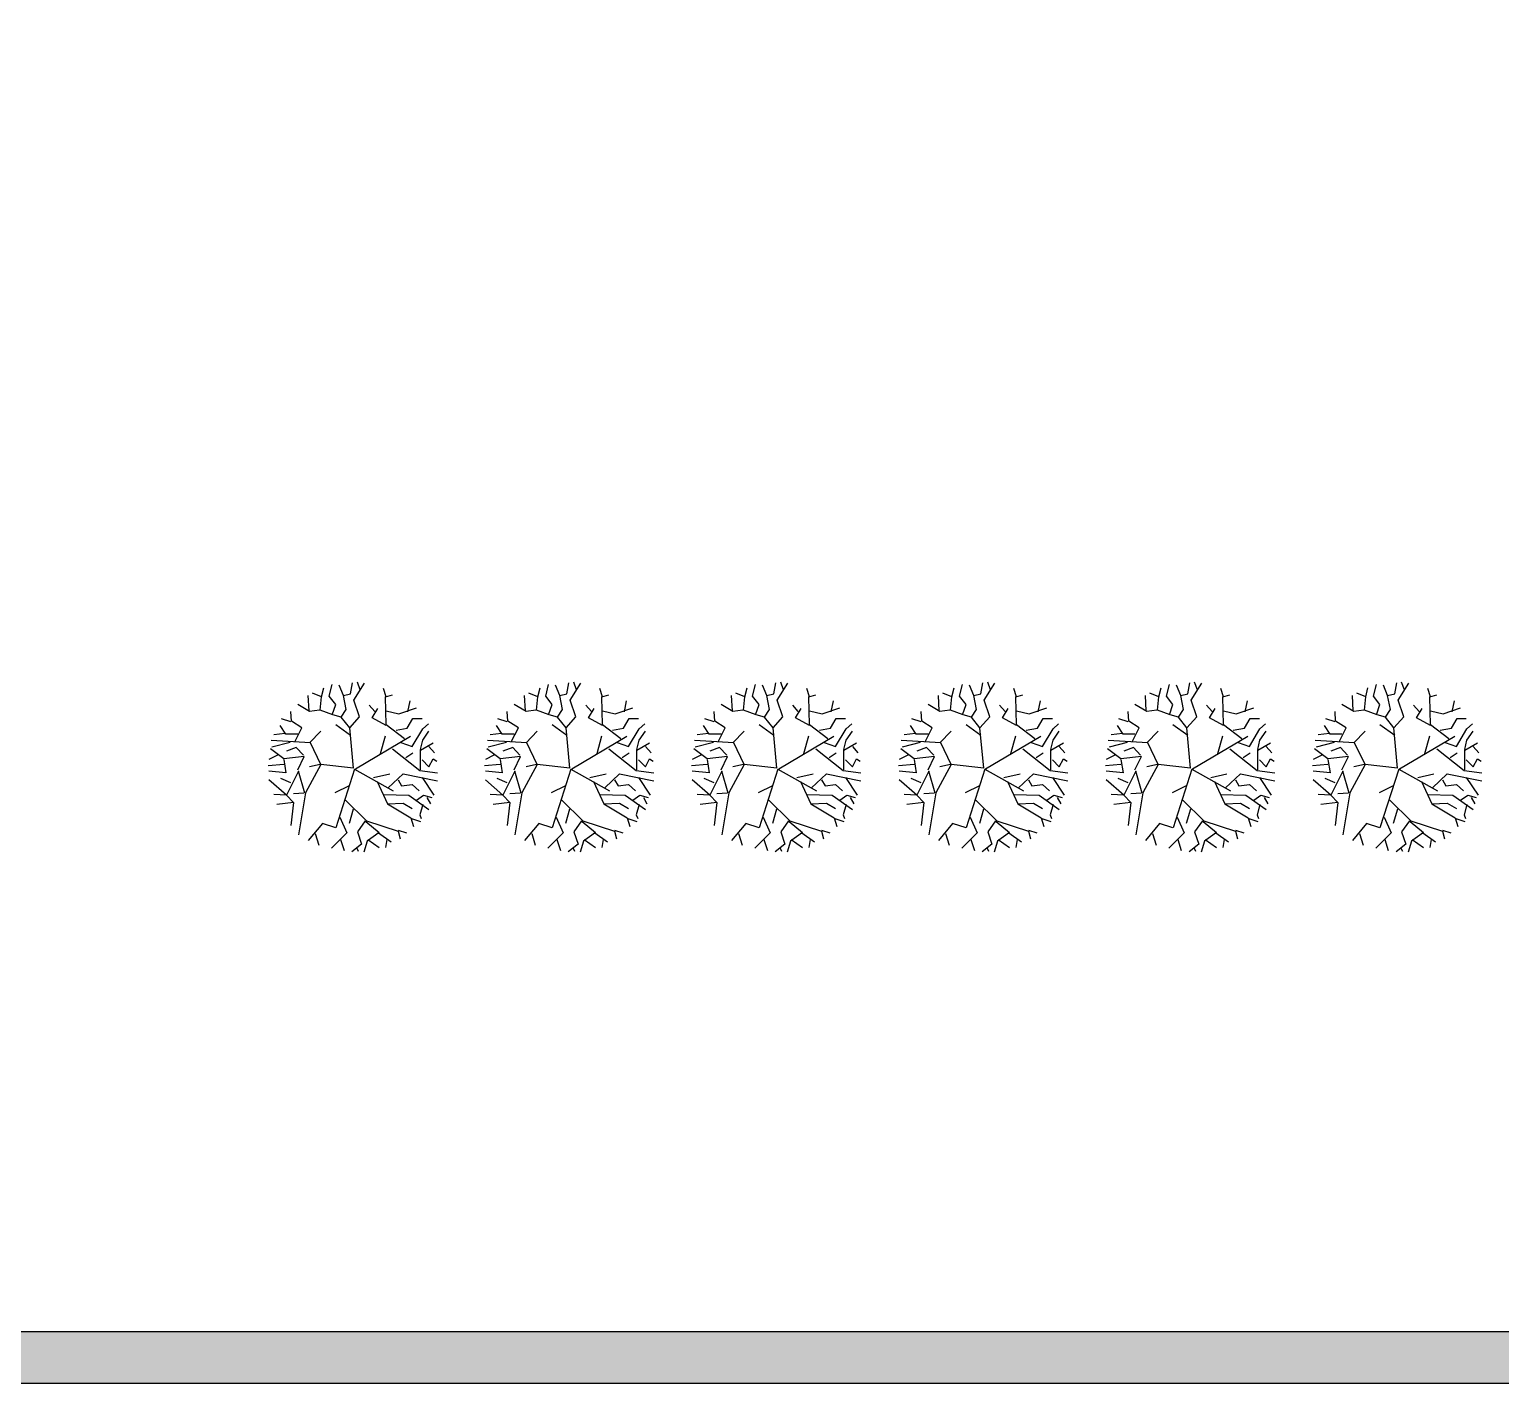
# Model space of a CAD drawing. Header units: inches. Extents: x 78 to 302, y -105 to 74.
# Drawn here: x 135.05 to 163.48, y -84.16 to -57.98 of the extents above; entities that cross this region are included whole.
import ezdxf

# ---------------------------------------------------------------- set-up
doc = ezdxf.new("R2010")
doc.units = ezdxf.units.IN
doc.header["$LTSCALE"] = 0.05
doc.header["$MEASUREMENT"] = 0
doc.layers.get('0').update_dxf_attribs({"color": 62})
doc.layers.add('rayas', color=7, linetype='Continuous')

msp = doc.modelspace()

# ---------------------------------------------------------------- hatches: boundary and pattern name
at = {"layer": 'rayas'}
msp.add_hatch(color=256, dxfattribs=at).paths.add_polyline_path([(188.02561, -83.1619), (96.68833, -83.1619), (96.68833, 55.88831), (299.96289, 55.88831), (299.96289, -83.1619), (208.62561, -83.1619), (208.62561, -84.1619), (300.96289, -84.1619), (300.96289, 56.88831), (95.68833, 56.88831), (95.68833, -84.1619), (188.02561, -84.1619)])

# ---------------------------------------------------------------- linework, layer by layer
for p, q in [((140.69237, -70.88453), (140.73356, -70.71441)), ((140.841, -70.87409), (140.89652, -70.64726)), ((141.1132, -70.86215), (141.03082, -70.6592)), ((141.24929, -70.82783), (141.28869, -70.61294)), ((141.31734, -70.95317), (141.51969, -70.62488)), ((141.43911, -70.74874), (141.3836, -70.6025)), ((141.94052, -70.88453), (141.8868, -70.72635)), ((144.87409, -70.88453), (144.91528, -70.71441)), ((145.02273, -70.87409), (145.07824, -70.64726)), ((145.29492, -70.86215), (145.21254, -70.6592)), ((145.43101, -70.82783), (145.47041, -70.61294)), ((145.49906, -70.95317), (145.70142, -70.62488)), ((145.62083, -70.74874), (145.56532, -70.6025)), ((146.12224, -70.88453), (146.06852, -70.72635)), ((148.87409, -70.88453), (148.91528, -70.71441)), ((149.02273, -70.87409), (149.07824, -70.64726)), ((149.29492, -70.86215), (149.21254, -70.6592)), ((149.43101, -70.82783), (149.47041, -70.61294)), ((149.49906, -70.95317), (149.70142, -70.62488)), ((149.62083, -70.74874), (149.56532, -70.6025)), ((150.12224, -70.88453), (150.06852, -70.72635)), ((152.87409, -70.88453), (152.91528, -70.71441)), ((153.02273, -70.87409), (153.07824, -70.64726)), ((153.29492, -70.86215), (153.21254, -70.6592)), ((153.43101, -70.82783), (153.47041, -70.61294)), ((153.49906, -70.95317), (153.70142, -70.62488)), ((153.62083, -70.74874), (153.56532, -70.6025)), ((154.12224, -70.88453), (154.06852, -70.72635)), ((156.87409, -70.88453), (156.91528, -70.71441)), ((157.02273, -70.87409), (157.07824, -70.64726)), ((157.29492, -70.86215), (157.21254, -70.6592)), ((157.43101, -70.82783), (157.47041, -70.61294)), ((157.49906, -70.95317), (157.70142, -70.62488)), ((157.62083, -70.74874), (157.56532, -70.6025)), ((158.12224, -70.88453), (158.06852, -70.72635)), ((160.87409, -70.88453), (160.91528, -70.71441)), ((161.02273, -70.87409), (161.07824, -70.64726)), ((161.29492, -70.86215), (161.21254, -70.6592)), ((161.43101, -70.82783), (161.47041, -70.61294)), ((161.49906, -70.95317), (161.70142, -70.62488)), ((161.62083, -70.74874), (161.56532, -70.6025)), ((162.12224, -70.88453), (162.06852, -70.72635)), ((140.46137, -71.16806), (140.23036, -71.03226)), ((140.44883, -71.15612), (140.4345, -70.86215)), ((140.69237, -70.88453), (140.51509, -70.81738)), ((140.66551, -71.14418), (140.69237, -70.88453)), ((140.96456, -71.03226), (140.841, -70.87409)), ((140.89652, -71.23521), (140.96456, -71.03226)), ((141.1132, -70.86215), (141.24929, -70.82783)), ((141.16692, -71.13374), (141.1132, -70.86215)), ((141.42479, -71.26953), (141.31734, -70.95317)), ((141.72384, -71.16806), (141.6146, -71.0442)), ((141.92798, -70.88453), (142.06229, -70.85021)), ((141.94052, -71.42771), (141.92798, -70.88453)), ((142.36134, -71.1785), (142.40253, -70.96362)), ((144.64309, -71.16806), (144.41208, -71.03226)), ((144.63055, -71.15612), (144.61623, -70.86215)), ((144.87409, -70.88453), (144.69681, -70.81738)), ((144.84723, -71.14418), (144.87409, -70.88453)), ((145.14629, -71.03226), (145.02273, -70.87409)), ((145.07824, -71.23521), (145.14629, -71.03226)), ((145.29492, -70.86215), (145.43101, -70.82783)), ((145.34864, -71.13374), (145.29492, -70.86215)), ((145.60651, -71.26953), (145.49906, -70.95317)), ((145.90556, -71.16806), (145.79633, -71.0442)), ((146.10971, -70.88453), (146.24401, -70.85021)), ((146.12224, -71.42771), (146.10971, -70.88453)), ((146.54307, -71.1785), (146.58425, -70.96362)), ((148.64309, -71.16806), (148.41208, -71.03226)), ((148.63055, -71.15612), (148.61623, -70.86215)), ((148.87409, -70.88453), (148.69681, -70.81738)), ((148.84723, -71.14418), (148.87409, -70.88453)), ((149.14629, -71.03226), (149.02273, -70.87409)), ((149.07824, -71.23521), (149.14629, -71.03226)), ((149.29492, -70.86215), (149.43101, -70.82783)), ((149.34864, -71.13374), (149.29492, -70.86215)), ((149.60651, -71.26953), (149.49906, -70.95317)), ((149.90556, -71.16806), (149.79633, -71.0442)), ((150.10971, -70.88453), (150.24401, -70.85021)), ((150.12224, -71.42771), (150.10971, -70.88453)), ((150.54307, -71.1785), (150.58425, -70.96362)), ((152.64309, -71.16806), (152.41208, -71.03226)), ((152.63055, -71.15612), (152.61623, -70.86215)), ((152.87409, -70.88453), (152.69681, -70.81738)), ((152.84723, -71.14418), (152.87409, -70.88453)), ((153.14629, -71.03226), (153.02273, -70.87409)), ((153.07824, -71.23521), (153.14629, -71.03226)), ((153.29492, -70.86215), (153.43101, -70.82783)), ((153.34864, -71.13374), (153.29492, -70.86215)), ((153.60651, -71.26953), (153.49906, -70.95317)), ((153.90556, -71.16806), (153.79633, -71.0442)), ((154.10971, -70.88453), (154.24401, -70.85021)), ((154.12224, -71.42771), (154.10971, -70.88453)), ((154.54307, -71.1785), (154.58425, -70.96362)), ((156.64309, -71.16806), (156.41208, -71.03226)), ((156.63055, -71.15612), (156.61623, -70.86215)), ((156.87409, -70.88453), (156.69681, -70.81738)), ((156.84723, -71.14418), (156.87409, -70.88453)), ((157.14629, -71.03226), (157.02273, -70.87409)), ((157.07824, -71.23521), (157.14629, -71.03226)), ((157.29492, -70.86215), (157.43101, -70.82783)), ((157.34864, -71.13374), (157.29492, -70.86215)), ((157.60651, -71.26953), (157.49906, -70.95317)), ((157.90556, -71.16806), (157.79633, -71.0442)), ((158.10971, -70.88453), (158.24401, -70.85021)), ((158.12224, -71.42771), (158.10971, -70.88453)), ((158.54307, -71.1785), (158.58425, -70.96362)), ((160.64309, -71.16806), (160.41208, -71.03226)), ((160.63055, -71.15612), (160.61623, -70.86215)), ((160.87409, -70.88453), (160.69681, -70.81738)), ((160.84723, -71.14418), (160.87409, -70.88453)), ((161.14629, -71.03226), (161.02273, -70.87409)), ((161.07824, -71.23521), (161.14629, -71.03226)), ((161.29492, -70.86215), (161.43101, -70.82783)), ((161.34864, -71.13374), (161.29492, -70.86215)), ((161.60651, -71.26953), (161.49906, -70.95317)), ((161.90556, -71.16806), (161.79633, -71.0442)), ((162.10971, -70.88453), (162.24401, -70.85021)), ((162.12224, -71.42771), (162.10971, -70.88453)), ((162.54307, -71.1785), (162.58425, -70.96362)), ((140.09605, -71.37101), (139.91877, -71.3143)), ((140.10859, -71.35907), (140.09605, -71.16806)), ((140.31273, -71.48442), (140.10859, -71.35907)), ((140.65118, -71.14418), (140.46137, -71.16806)), ((140.90905, -71.23521), (140.66551, -71.14418)), ((141.07201, -71.27998), (140.90905, -71.23521)), ((141.07201, -71.27998), (141.16692, -71.13374)), ((141.23497, -71.48442), (141.07201, -71.27998)), ((141.23497, -71.48442), (141.42479, -71.26953)), ((141.67012, -71.29192), (141.77756, -71.11135)), ((141.94052, -71.43816), (141.67012, -71.29192)), ((141.94052, -71.15612), (142.18585, -71.21283)), ((142.18585, -71.21283), (142.5243, -71.09942)), ((142.34702, -71.49486), (142.45625, -71.30236)), ((142.45625, -71.30236), (142.63354, -71.30236)), ((144.27778, -71.37101), (144.10049, -71.3143)), ((144.29031, -71.35907), (144.27778, -71.16806)), ((144.49446, -71.48442), (144.29031, -71.35907)), ((144.83291, -71.14418), (144.64309, -71.16806)), ((145.09077, -71.23521), (144.84723, -71.14418)), ((145.25373, -71.27998), (145.09077, -71.23521)), ((145.25373, -71.27998), (145.34864, -71.13374)), ((145.41669, -71.48442), (145.25373, -71.27998)), ((145.41669, -71.48442), (145.60651, -71.26953)), ((145.85184, -71.29192), (145.95928, -71.11135)), ((146.12224, -71.43816), (145.85184, -71.29192)), ((146.12224, -71.15612), (146.36757, -71.21283)), ((146.36757, -71.21283), (146.70602, -71.09942)), ((146.52874, -71.49486), (146.63798, -71.30236)), ((146.63798, -71.30236), (146.81526, -71.30236)), ((148.27778, -71.37101), (148.10049, -71.3143)), ((148.29031, -71.35907), (148.27778, -71.16806)), ((148.49446, -71.48442), (148.29031, -71.35907)), ((148.83291, -71.14418), (148.64309, -71.16806)), ((149.09077, -71.23521), (148.84723, -71.14418)), ((149.25373, -71.27998), (149.09077, -71.23521)), ((149.25373, -71.27998), (149.34864, -71.13374)), ((149.41669, -71.48442), (149.25373, -71.27998)), ((149.41669, -71.48442), (149.60651, -71.26953)), ((149.85184, -71.29192), (149.95928, -71.11135)), ((150.12224, -71.43816), (149.85184, -71.29192)), ((150.12224, -71.15612), (150.36757, -71.21283)), ((150.36757, -71.21283), (150.70602, -71.09942)), ((150.52874, -71.49486), (150.63798, -71.30236)), ((150.63798, -71.30236), (150.81526, -71.30236)), ((152.27778, -71.37101), (152.10049, -71.3143)), ((152.29031, -71.35907), (152.27778, -71.16806)), ((152.49446, -71.48442), (152.29031, -71.35907)), ((152.83291, -71.14418), (152.64309, -71.16806)), ((153.09077, -71.23521), (152.84723, -71.14418)), ((153.25373, -71.27998), (153.09077, -71.23521)), ((153.25373, -71.27998), (153.34864, -71.13374)), ((153.41669, -71.48442), (153.25373, -71.27998)), ((153.41669, -71.48442), (153.60651, -71.26953)), ((153.85184, -71.29192), (153.95928, -71.11135)), ((154.12224, -71.43816), (153.85184, -71.29192)), ((154.12224, -71.15612), (154.36757, -71.21283)), ((154.36757, -71.21283), (154.70602, -71.09942)), ((154.52874, -71.49486), (154.63798, -71.30236)), ((154.63798, -71.30236), (154.81526, -71.30236)), ((156.27778, -71.37101), (156.10049, -71.3143)), ((156.29031, -71.35907), (156.27778, -71.16806)), ((156.49446, -71.48442), (156.29031, -71.35907)), ((156.83291, -71.14418), (156.64309, -71.16806)), ((157.09077, -71.23521), (156.84723, -71.14418)), ((157.25373, -71.27998), (157.09077, -71.23521)), ((157.25373, -71.27998), (157.34864, -71.13374)), ((157.41669, -71.48442), (157.25373, -71.27998)), ((157.41669, -71.48442), (157.60651, -71.26953)), ((157.85184, -71.29192), (157.95928, -71.11135)), ((158.12224, -71.43816), (157.85184, -71.29192)), ((158.12224, -71.15612), (158.36757, -71.21283)), ((158.36757, -71.21283), (158.70602, -71.09942)), ((158.52874, -71.49486), (158.63798, -71.30236)), ((158.63798, -71.30236), (158.81526, -71.30236)), ((160.27778, -71.37101), (160.10049, -71.3143)), ((160.29031, -71.35907), (160.27778, -71.16806)), ((160.49446, -71.48442), (160.29031, -71.35907)), ((160.83291, -71.14418), (160.64309, -71.16806)), ((161.09077, -71.23521), (160.84723, -71.14418)), ((161.25373, -71.27998), (161.09077, -71.23521)), ((161.25373, -71.27998), (161.34864, -71.13374)), ((161.41669, -71.48442), (161.25373, -71.27998)), ((161.41669, -71.48442), (161.60651, -71.26953)), ((161.85184, -71.29192), (161.95928, -71.11135)), ((162.12224, -71.43816), (161.85184, -71.29192)), ((162.12224, -71.15612), (162.36757, -71.21283)), ((162.36757, -71.21283), (162.70602, -71.09942)), ((162.52874, -71.49486), (162.63798, -71.30236)), ((162.63798, -71.30236), (162.81526, -71.30236)), ((139.98682, -71.59634), (139.77014, -71.62021)), ((139.99935, -71.60827), (139.89191, -71.43816)), ((140.23036, -71.60827), (139.99935, -71.60827)), ((140.17664, -71.75451), (140.31273, -71.48442)), ((140.46137, -71.77839), (140.67805, -71.55157)), ((141.24929, -71.63066), (140.96456, -71.42771)), ((141.30609, -72.2652), (141.23497, -71.48442)), ((141.3442, -72.27531), (142.4102, -71.64482)), ((141.83307, -71.98134), (141.92798, -71.6426)), ((142.2933, -71.6993), (141.94052, -71.42771)), ((142.13034, -71.52918), (142.34702, -71.49486)), ((142.44372, -71.84554), (142.64607, -71.5068)), ((142.64607, -71.5068), (142.75531, -71.40533)), ((142.64607, -71.72168), (142.76784, -71.55157)), ((144.16854, -71.59634), (143.95186, -71.62021)), ((144.18108, -71.60827), (144.07363, -71.43816)), ((144.41208, -71.60827), (144.18108, -71.60827)), ((144.35836, -71.75451), (144.49446, -71.48442)), ((144.64309, -71.77839), (144.85977, -71.55157)), ((145.43101, -71.63066), (145.14629, -71.42771)), ((145.48781, -72.2652), (145.41669, -71.48442)), ((145.52592, -72.27531), (146.59192, -71.64482)), ((146.0148, -71.98134), (146.10971, -71.6426)), ((146.47502, -71.6993), (146.12224, -71.42771)), ((146.31206, -71.52918), (146.52874, -71.49486)), ((146.62544, -71.84554), (146.82779, -71.5068)), ((146.82779, -71.5068), (146.93703, -71.40533)), ((146.82779, -71.72168), (146.94956, -71.55157)), ((148.16854, -71.59634), (147.95186, -71.62021)), ((148.18108, -71.60827), (148.07363, -71.43816)), ((148.41208, -71.60827), (148.18108, -71.60827)), ((148.35836, -71.75451), (148.49446, -71.48442)), ((148.64309, -71.77839), (148.85977, -71.55157)), ((149.43101, -71.63066), (149.14629, -71.42771)), ((149.48781, -72.2652), (149.41669, -71.48442)), ((149.52592, -72.27531), (150.59192, -71.64482)), ((150.0148, -71.98134), (150.10971, -71.6426)), ((150.47502, -71.6993), (150.12224, -71.42771)), ((150.31206, -71.52918), (150.52874, -71.49486)), ((150.62544, -71.84554), (150.82779, -71.5068)), ((150.82779, -71.5068), (150.93703, -71.40533)), ((150.82779, -71.72168), (150.94956, -71.55157)), ((152.16854, -71.59634), (151.95186, -71.62021)), ((152.18108, -71.60827), (152.07363, -71.43816)), ((152.41208, -71.60827), (152.18108, -71.60827)), ((152.35836, -71.75451), (152.49446, -71.48442)), ((152.64309, -71.77839), (152.85977, -71.55157)), ((153.43101, -71.63066), (153.14629, -71.42771)), ((153.48781, -72.2652), (153.41669, -71.48442)), ((153.52592, -72.27531), (154.59192, -71.64482)), ((154.0148, -71.98134), (154.10971, -71.6426)), ((154.47502, -71.6993), (154.12224, -71.42771)), ((154.31206, -71.52918), (154.52874, -71.49486)), ((154.62544, -71.84554), (154.82779, -71.5068)), ((154.82779, -71.5068), (154.93703, -71.40533)), ((154.82779, -71.72168), (154.94956, -71.55157)), ((156.16854, -71.59634), (155.95186, -71.62021)), ((156.18108, -71.60827), (156.07363, -71.43816)), ((156.41208, -71.60827), (156.18108, -71.60827)), ((156.35836, -71.75451), (156.49446, -71.48442)), ((156.64309, -71.77839), (156.85977, -71.55157)), ((157.43101, -71.63066), (157.14629, -71.42771)), ((157.48781, -72.2652), (157.41669, -71.48442)), ((157.52592, -72.27531), (158.59192, -71.64482)), ((158.0148, -71.98134), (158.10971, -71.6426)), ((158.47502, -71.6993), (158.12224, -71.42771)), ((158.31206, -71.52918), (158.52874, -71.49486)), ((158.62544, -71.84554), (158.82779, -71.5068)), ((158.82779, -71.5068), (158.93703, -71.40533)), ((158.82779, -71.72168), (158.94956, -71.55157)), ((160.16854, -71.59634), (159.95186, -71.62021)), ((160.18108, -71.60827), (160.07363, -71.43816)), ((160.41208, -71.60827), (160.18108, -71.60827)), ((160.35836, -71.75451), (160.49446, -71.48442)), ((160.64309, -71.77839), (160.85977, -71.55157)), ((161.43101, -71.63066), (161.14629, -71.42771)), ((161.48781, -72.2652), (161.41669, -71.48442)), ((161.52592, -72.27531), (162.59192, -71.64482)), ((162.0148, -71.98134), (162.10971, -71.6426)), ((162.47502, -71.6993), (162.12224, -71.42771)), ((162.31206, -71.52918), (162.52874, -71.49486)), ((162.62544, -71.84554), (162.82779, -71.5068)), ((162.82779, -71.5068), (162.93703, -71.40533)), ((162.82779, -71.72168), (162.94956, -71.55157)), ((139.95996, -72.08281), (139.70209, -71.89031)), ((140.47569, -71.77839), (139.71463, -71.73213)), ((140.08173, -71.76645), (139.72895, -71.85748)), ((140.2035, -71.86793), (140.01368, -71.93657)), ((140.3396, -72.01566), (140.2035, -71.86793)), ((140.67805, -72.19622), (140.47569, -71.77839)), ((142.06229, -71.89031), (142.59235, -72.30963)), ((142.22525, -71.76645), (142.44372, -71.84554)), ((142.60488, -71.90225), (142.64607, -71.72168)), ((142.60488, -71.91419), (142.85022, -71.77839)), ((142.60488, -72.29769), (142.60488, -71.91419)), ((142.76784, -71.84554), (142.87708, -71.9694)), ((144.14168, -72.08281), (143.88381, -71.89031)), ((144.65741, -71.77839), (143.89635, -71.73213)), ((144.26345, -71.76645), (143.91067, -71.85748)), ((144.38522, -71.86793), (144.1954, -71.93657)), ((144.52132, -72.01566), (144.38522, -71.86793)), ((144.85977, -72.19622), (144.65741, -71.77839)), ((146.24401, -71.89031), (146.77407, -72.30963)), ((146.40697, -71.76645), (146.62544, -71.84554)), ((146.78661, -71.90225), (146.82779, -71.72168)), ((146.78661, -71.91419), (147.03194, -71.77839)), ((146.78661, -72.29769), (146.78661, -71.91419)), ((146.94956, -71.84554), (147.0588, -71.9694)), ((148.14168, -72.08281), (147.88381, -71.89031)), ((148.65741, -71.77839), (147.89635, -71.73213)), ((148.26345, -71.76645), (147.91067, -71.85748)), ((148.38522, -71.86793), (148.1954, -71.93657)), ((148.52132, -72.01566), (148.38522, -71.86793)), ((148.85977, -72.19622), (148.65741, -71.77839)), ((150.24401, -71.89031), (150.77407, -72.30963)), ((150.40697, -71.76645), (150.62544, -71.84554)), ((150.78661, -71.90225), (150.82779, -71.72168)), ((150.78661, -71.91419), (151.03194, -71.77839)), ((150.78661, -72.29769), (150.78661, -71.91419)), ((150.94956, -71.84554), (151.0588, -71.9694)), ((152.14168, -72.08281), (151.88381, -71.89031)), ((152.65741, -71.77839), (151.89635, -71.73213)), ((152.26345, -71.76645), (151.91067, -71.85748)), ((152.38522, -71.86793), (152.1954, -71.93657)), ((152.52132, -72.01566), (152.38522, -71.86793)), ((152.85977, -72.19622), (152.65741, -71.77839)), ((154.24401, -71.89031), (154.77407, -72.30963)), ((154.40697, -71.76645), (154.62544, -71.84554)), ((154.78661, -71.90225), (154.82779, -71.72168)), ((154.78661, -71.91419), (155.03194, -71.77839)), ((154.78661, -72.29769), (154.78661, -71.91419)), ((154.94956, -71.84554), (155.0588, -71.9694)), ((156.14168, -72.08281), (155.88381, -71.89031)), ((156.65741, -71.77839), (155.89635, -71.73213)), ((156.26345, -71.76645), (155.91067, -71.85748)), ((156.38522, -71.86793), (156.1954, -71.93657)), ((156.52132, -72.01566), (156.38522, -71.86793)), ((156.85977, -72.19622), (156.65741, -71.77839)), ((158.24401, -71.89031), (158.77407, -72.30963)), ((158.40697, -71.76645), (158.62544, -71.84554)), ((158.78661, -71.90225), (158.82779, -71.72168)), ((158.78661, -71.91419), (159.03194, -71.77839)), ((158.78661, -72.29769), (158.78661, -71.91419)), ((158.94956, -71.84554), (159.0588, -71.9694)), ((160.14168, -72.08281), (159.88381, -71.89031)), ((160.65741, -71.77839), (159.89635, -71.73213)), ((160.26345, -71.76645), (159.91067, -71.85748)), ((160.38522, -71.86793), (160.1954, -71.93657)), ((160.52132, -72.01566), (160.38522, -71.86793)), ((160.85977, -72.19622), (160.65741, -71.77839)), ((162.24401, -71.89031), (162.77407, -72.30963)), ((162.40697, -71.76645), (162.62544, -71.84554)), ((162.78661, -71.90225), (162.82779, -71.72168)), ((162.78661, -71.91419), (163.03194, -71.77839)), ((162.78661, -72.29769), (162.78661, -71.91419)), ((162.94956, -71.84554), (163.0588, -71.9694)), ((139.95996, -72.19622), (139.6609, -72.2186)), ((139.83819, -72.01566), (139.67523, -72.09475)), ((140.35392, -72.03804), (139.95996, -72.08281)), ((139.95996, -72.09475), (139.99935, -72.3544)), ((140.23036, -72.29769), (140.35392, -72.03804)), ((140.67805, -72.19622), (140.38078, -72.7394)), ((140.66551, -72.19622), (140.46137, -72.24099)), ((141.30609, -72.2652), (140.67805, -72.19622)), ((142.32016, -72.06043), (142.45625, -71.9694)), ((142.63354, -72.10519), (142.76784, -72.24099)), ((142.76784, -72.24099), (142.85022, -72.08281)), ((142.85022, -72.08281), (142.91826, -72.12758)), ((144.14168, -72.19622), (143.84263, -72.2186)), ((144.01991, -72.01566), (143.85695, -72.09475)), ((144.53564, -72.03804), (144.14168, -72.08281)), ((144.14168, -72.09475), (144.18108, -72.3544)), ((144.41208, -72.29769), (144.53564, -72.03804)), ((144.85977, -72.19622), (144.5625, -72.7394)), ((144.84723, -72.19622), (144.64309, -72.24099)), ((145.48781, -72.2652), (144.85977, -72.19622)), ((146.50188, -72.06043), (146.63798, -71.9694)), ((146.81526, -72.10519), (146.94956, -72.24099)), ((146.94956, -72.24099), (147.03194, -72.08281)), ((147.03194, -72.08281), (147.09999, -72.12758)), ((148.14168, -72.19622), (147.84263, -72.2186)), ((148.01991, -72.01566), (147.85695, -72.09475)), ((148.53564, -72.03804), (148.14168, -72.08281)), ((148.14168, -72.09475), (148.18108, -72.3544)), ((148.41208, -72.29769), (148.53564, -72.03804)), ((148.85977, -72.19622), (148.5625, -72.7394)), ((148.84723, -72.19622), (148.64309, -72.24099)), ((149.48781, -72.2652), (148.85977, -72.19622)), ((150.50188, -72.06043), (150.63798, -71.9694)), ((150.81526, -72.10519), (150.94956, -72.24099)), ((150.94956, -72.24099), (151.03194, -72.08281)), ((151.03194, -72.08281), (151.09999, -72.12758)), ((152.14168, -72.19622), (151.84263, -72.2186)), ((152.01991, -72.01566), (151.85695, -72.09475)), ((152.53564, -72.03804), (152.14168, -72.08281)), ((152.14168, -72.09475), (152.18108, -72.3544)), ((152.41208, -72.29769), (152.53564, -72.03804)), ((152.85977, -72.19622), (152.5625, -72.7394)), ((152.84723, -72.19622), (152.64309, -72.24099)), ((153.48781, -72.2652), (152.85977, -72.19622)), ((154.50188, -72.06043), (154.63798, -71.9694)), ((154.81526, -72.10519), (154.94956, -72.24099)), ((154.94956, -72.24099), (155.03194, -72.08281)), ((155.03194, -72.08281), (155.09999, -72.12758)), ((156.14168, -72.19622), (155.84263, -72.2186)), ((156.01991, -72.01566), (155.85695, -72.09475)), ((156.53564, -72.03804), (156.14168, -72.08281)), ((156.14168, -72.09475), (156.18108, -72.3544)), ((156.41208, -72.29769), (156.53564, -72.03804)), ((156.85977, -72.19622), (156.5625, -72.7394)), ((156.84723, -72.19622), (156.64309, -72.24099)), ((157.48781, -72.2652), (156.85977, -72.19622)), ((158.50188, -72.06043), (158.63798, -71.9694)), ((158.81526, -72.10519), (158.94956, -72.24099)), ((158.94956, -72.24099), (159.03194, -72.08281)), ((159.03194, -72.08281), (159.09999, -72.12758)), ((160.14168, -72.19622), (159.84263, -72.2186)), ((160.01991, -72.01566), (159.85695, -72.09475)), ((160.53564, -72.03804), (160.14168, -72.08281)), ((160.14168, -72.09475), (160.18108, -72.3544)), ((160.41208, -72.29769), (160.53564, -72.03804)), ((160.85977, -72.19622), (160.5625, -72.7394)), ((160.84723, -72.19622), (160.64309, -72.24099)), ((161.48781, -72.2652), (160.85977, -72.19622)), ((162.50188, -72.06043), (162.63798, -71.9694)), ((162.81526, -72.10519), (162.94956, -72.24099)), ((162.94956, -72.24099), (163.03194, -72.08281)), ((163.03194, -72.08281), (163.09999, -72.12758)), ((139.99935, -72.3544), (139.67523, -72.32008)), ((140.01368, -72.78417), (139.67523, -72.49019)), ((140.09605, -72.5469), (139.90444, -72.46781)), ((140.24469, -72.32008), (140.01368, -72.78417)), ((140.36646, -72.74985), (140.24469, -72.32008)), ((141.32988, -72.28725), (140.9652, -73.41709)), ((141.32988, -72.28725), (142.07632, -72.70561)), ((141.69698, -72.44543), (142.00857, -72.37678)), ((141.98171, -72.64837), (142.26643, -72.37678)), ((142.17152, -72.49019), (142.23957, -72.60361)), ((142.26643, -72.37678), (142.9308, -72.51258)), ((142.59235, -72.30963), (142.9308, -72.3544)), ((142.63354, -72.44543), (142.86275, -72.78417)), ((144.18108, -72.3544), (143.85695, -72.32008)), ((144.1954, -72.78417), (143.85695, -72.49019)), ((144.27778, -72.5469), (144.08617, -72.46781)), ((144.42641, -72.32008), (144.1954, -72.78417)), ((144.54818, -72.74985), (144.42641, -72.32008)), ((145.5116, -72.28725), (145.14692, -73.41709)), ((145.5116, -72.28725), (146.25804, -72.70561)), ((145.8787, -72.44543), (146.19029, -72.37678)), ((146.16343, -72.64837), (146.44816, -72.37678)), ((146.35325, -72.49019), (146.4213, -72.60361)), ((146.44816, -72.37678), (147.11252, -72.51258)), ((146.77407, -72.30963), (147.11252, -72.3544)), ((146.81526, -72.44543), (147.04447, -72.78417)), ((148.18108, -72.3544), (147.85695, -72.32008)), ((148.1954, -72.78417), (147.85695, -72.49019)), ((148.27778, -72.5469), (148.08617, -72.46781)), ((148.42641, -72.32008), (148.1954, -72.78417)), ((148.54818, -72.74985), (148.42641, -72.32008)), ((149.5116, -72.28725), (149.14692, -73.41709)), ((149.5116, -72.28725), (150.25804, -72.70561)), ((149.8787, -72.44543), (150.19029, -72.37678)), ((150.16343, -72.64837), (150.44816, -72.37678)), ((150.35325, -72.49019), (150.4213, -72.60361)), ((150.44816, -72.37678), (151.11252, -72.51258)), ((150.77407, -72.30963), (151.11252, -72.3544)), ((150.81526, -72.44543), (151.04447, -72.78417)), ((152.18108, -72.3544), (151.85695, -72.32008)), ((152.1954, -72.78417), (151.85695, -72.49019)), ((152.27778, -72.5469), (152.08617, -72.46781)), ((152.42641, -72.32008), (152.1954, -72.78417)), ((152.54818, -72.74985), (152.42641, -72.32008)), ((153.5116, -72.28725), (153.14692, -73.41709)), ((153.5116, -72.28725), (154.25804, -72.70561)), ((153.8787, -72.44543), (154.19029, -72.37678)), ((154.16343, -72.64837), (154.44816, -72.37678)), ((154.35325, -72.49019), (154.4213, -72.60361)), ((154.44816, -72.37678), (155.11252, -72.51258)), ((154.77407, -72.30963), (155.11252, -72.3544)), ((154.81526, -72.44543), (155.04447, -72.78417)), ((156.18108, -72.3544), (155.85695, -72.32008)), ((156.1954, -72.78417), (155.85695, -72.49019)), ((156.27778, -72.5469), (156.08617, -72.46781)), ((156.42641, -72.32008), (156.1954, -72.78417)), ((156.54818, -72.74985), (156.42641, -72.32008)), ((157.5116, -72.28725), (157.14692, -73.41709)), ((157.5116, -72.28725), (158.25804, -72.70561)), ((157.8787, -72.44543), (158.19029, -72.37678)), ((158.16343, -72.64837), (158.44816, -72.37678)), ((158.35325, -72.49019), (158.4213, -72.60361)), ((158.44816, -72.37678), (159.11252, -72.51258)), ((158.77407, -72.30963), (159.11252, -72.3544)), ((158.81526, -72.44543), (159.04447, -72.78417)), ((160.18108, -72.3544), (159.85695, -72.32008)), ((160.1954, -72.78417), (159.85695, -72.49019)), ((160.27778, -72.5469), (160.08617, -72.46781)), ((160.42641, -72.32008), (160.1954, -72.78417)), ((160.54818, -72.74985), (160.42641, -72.32008)), ((161.5116, -72.28725), (161.14692, -73.41709)), ((161.5116, -72.28725), (162.25804, -72.70561)), ((161.8787, -72.44543), (162.19029, -72.37678)), ((162.16343, -72.64837), (162.44816, -72.37678)), ((162.35325, -72.49019), (162.4213, -72.60361)), ((162.44816, -72.37678), (163.11252, -72.51258)), ((162.77407, -72.30963), (163.11252, -72.3544)), ((162.81526, -72.44543), (163.04447, -72.78417)), ((140.01368, -72.78417), (139.77014, -72.77223)), ((140.01368, -72.78417), (140.14978, -72.93041)), ((140.35392, -72.74985), (140.14978, -72.76178)), ((140.38078, -72.7394), (140.24469, -73.55268)), ((141.22243, -72.60361), (140.95024, -72.7394)), ((141.76503, -72.52452), (141.96738, -72.95429)), ((141.8868, -72.77223), (142.37567, -72.78417)), ((142.23957, -72.60361), (142.44372, -72.58122)), ((142.37567, -72.78417), (142.76784, -73.0662)), ((142.44372, -72.58122), (142.57802, -72.70508)), ((142.5243, -72.88564), (142.6604, -72.78417)), ((142.6604, -72.78417), (142.82335, -72.82894)), ((144.1954, -72.78417), (143.95186, -72.77223)), ((144.1954, -72.78417), (144.3315, -72.93041)), ((144.53564, -72.74985), (144.3315, -72.76178)), ((144.5625, -72.7394), (144.42641, -73.55268)), ((145.40415, -72.60361), (145.13196, -72.7394)), ((145.94675, -72.52452), (146.1491, -72.95429)), ((146.06852, -72.77223), (146.55739, -72.78417)), ((146.4213, -72.60361), (146.62544, -72.58122)), ((146.55739, -72.78417), (146.94956, -73.0662)), ((146.62544, -72.58122), (146.75975, -72.70508)), ((146.70602, -72.88564), (146.84212, -72.78417)), ((146.84212, -72.78417), (147.00508, -72.82894)), ((148.1954, -72.78417), (147.95186, -72.77223)), ((148.1954, -72.78417), (148.3315, -72.93041)), ((148.53564, -72.74985), (148.3315, -72.76178)), ((148.5625, -72.7394), (148.42641, -73.55268)), ((149.40415, -72.60361), (149.13196, -72.7394)), ((149.94675, -72.52452), (150.1491, -72.95429)), ((150.06852, -72.77223), (150.55739, -72.78417)), ((150.4213, -72.60361), (150.62544, -72.58122)), ((150.55739, -72.78417), (150.94956, -73.0662)), ((150.62544, -72.58122), (150.75975, -72.70508)), ((150.70602, -72.88564), (150.84212, -72.78417)), ((150.84212, -72.78417), (151.00508, -72.82894)), ((152.1954, -72.78417), (151.95186, -72.77223)), ((152.1954, -72.78417), (152.3315, -72.93041)), ((152.53564, -72.74985), (152.3315, -72.76178)), ((152.5625, -72.7394), (152.42641, -73.55268)), ((153.40415, -72.60361), (153.13196, -72.7394)), ((153.94675, -72.52452), (154.1491, -72.95429)), ((154.06852, -72.77223), (154.55739, -72.78417)), ((154.4213, -72.60361), (154.62544, -72.58122)), ((154.55739, -72.78417), (154.94956, -73.0662)), ((154.62544, -72.58122), (154.75975, -72.70508)), ((154.70602, -72.88564), (154.84212, -72.78417)), ((154.84212, -72.78417), (155.00508, -72.82894)), ((156.1954, -72.78417), (155.95186, -72.77223)), ((156.1954, -72.78417), (156.3315, -72.93041)), ((156.53564, -72.74985), (156.3315, -72.76178)), ((156.5625, -72.7394), (156.42641, -73.55268)), ((157.40415, -72.60361), (157.13196, -72.7394)), ((157.94675, -72.52452), (158.1491, -72.95429)), ((158.06852, -72.77223), (158.55739, -72.78417)), ((158.4213, -72.60361), (158.62544, -72.58122)), ((158.55739, -72.78417), (158.94956, -73.0662)), ((158.62544, -72.58122), (158.75975, -72.70508)), ((158.70602, -72.88564), (158.84212, -72.78417)), ((158.84212, -72.78417), (159.00508, -72.82894)), ((160.1954, -72.78417), (159.95186, -72.77223)), ((160.1954, -72.78417), (160.3315, -72.93041)), ((160.53564, -72.74985), (160.3315, -72.76178)), ((160.5625, -72.7394), (160.42641, -73.55268)), ((161.40415, -72.60361), (161.13196, -72.7394)), ((161.94675, -72.52452), (162.1491, -72.95429)), ((162.06852, -72.77223), (162.55739, -72.78417)), ((162.4213, -72.60361), (162.62544, -72.58122)), ((162.55739, -72.78417), (162.94956, -73.0662)), ((162.62544, -72.58122), (162.75975, -72.70508)), ((162.70602, -72.88564), (162.84212, -72.78417)), ((162.84212, -72.78417), (163.00508, -72.82894)), ((140.14978, -72.93041), (139.82386, -72.96473)), ((140.14978, -72.93041), (140.09605, -73.37212)), ((141.15438, -72.88564), (141.56088, -73.28109)), ((141.30301, -73.05576), (141.22243, -73.33779)), ((141.96738, -72.95429), (142.26643, -72.94235)), ((141.96738, -72.95429), (142.41507, -73.22438)), ((142.26643, -72.94235), (142.44372, -73.04382)), ((142.64607, -72.96473), (142.59235, -73.16768)), ((142.72845, -72.82894), (142.79649, -72.95429)), ((144.3315, -72.93041), (144.00558, -72.96473)), ((144.3315, -72.93041), (144.27778, -73.37212)), ((145.33611, -72.88564), (145.7426, -73.28109)), ((145.48474, -73.05576), (145.40415, -73.33779)), ((146.1491, -72.95429), (146.44816, -72.94235)), ((146.1491, -72.95429), (146.59679, -73.22438)), ((146.44816, -72.94235), (146.62544, -73.04382)), ((146.82779, -72.96473), (146.77407, -73.16768)), ((146.91017, -72.82894), (146.97822, -72.95429)), ((148.3315, -72.93041), (148.00558, -72.96473)), ((148.3315, -72.93041), (148.27778, -73.37212)), ((149.33611, -72.88564), (149.7426, -73.28109)), ((149.48474, -73.05576), (149.40415, -73.33779)), ((150.1491, -72.95429), (150.44816, -72.94235)), ((150.1491, -72.95429), (150.59679, -73.22438)), ((150.44816, -72.94235), (150.62544, -73.04382)), ((150.82779, -72.96473), (150.77407, -73.16768)), ((150.91017, -72.82894), (150.97822, -72.95429)), ((152.3315, -72.93041), (152.00558, -72.96473)), ((152.3315, -72.93041), (152.27778, -73.37212)), ((153.33611, -72.88564), (153.7426, -73.28109)), ((153.48474, -73.05576), (153.40415, -73.33779)), ((154.1491, -72.95429), (154.44816, -72.94235)), ((154.1491, -72.95429), (154.59679, -73.22438)), ((154.44816, -72.94235), (154.62544, -73.04382)), ((154.82779, -72.96473), (154.77407, -73.16768)), ((154.91017, -72.82894), (154.97822, -72.95429)), ((156.3315, -72.93041), (156.00558, -72.96473)), ((156.3315, -72.93041), (156.27778, -73.37212)), ((157.33611, -72.88564), (157.7426, -73.28109)), ((157.48474, -73.05576), (157.40415, -73.33779)), ((158.1491, -72.95429), (158.44816, -72.94235)), ((158.1491, -72.95429), (158.59679, -73.22438)), ((158.44816, -72.94235), (158.62544, -73.04382)), ((158.82779, -72.96473), (158.77407, -73.16768)), ((158.91017, -72.82894), (158.97822, -72.95429)), ((160.3315, -72.93041), (160.00558, -72.96473)), ((160.3315, -72.93041), (160.27778, -73.37212)), ((161.33611, -72.88564), (161.7426, -73.28109)), ((161.48474, -73.05576), (161.40415, -73.33779)), ((162.1491, -72.95429), (162.44816, -72.94235)), ((162.1491, -72.95429), (162.59679, -73.22438)), ((162.44816, -72.94235), (162.62544, -73.04382)), ((162.82779, -72.96473), (162.77407, -73.16768)), ((162.91017, -72.82894), (162.97822, -72.95429)), ((140.7067, -73.33779), (140.4345, -73.66609)), ((140.96456, -73.41688), (140.7067, -73.33779)), ((141.04515, -73.21394), (141.18124, -73.51836)), ((141.53402, -73.28109), (141.3836, -73.49597)), ((141.54656, -73.29303), (141.80442, -73.50791)), ((141.56088, -73.28109), (142.17152, -73.48553)), ((142.41507, -73.22438), (142.47058, -73.3945)), ((142.42939, -73.23632), (142.60488, -73.29303)), ((142.59235, -73.16768), (142.61921, -73.23632)), ((144.88842, -73.33779), (144.61623, -73.66609)), ((145.14629, -73.41688), (144.88842, -73.33779)), ((145.22687, -73.21394), (145.36297, -73.51836)), ((145.71574, -73.28109), (145.56532, -73.49597)), ((145.72828, -73.29303), (145.98614, -73.50791)), ((145.7426, -73.28109), (146.35325, -73.48553)), ((146.59679, -73.22438), (146.6523, -73.3945)), ((146.61111, -73.23632), (146.78661, -73.29303)), ((146.77407, -73.16768), (146.80093, -73.23632)), ((148.88842, -73.33779), (148.61623, -73.66609)), ((149.14629, -73.41688), (148.88842, -73.33779)), ((149.22687, -73.21394), (149.36297, -73.51836)), ((149.71574, -73.28109), (149.56532, -73.49597)), ((149.72828, -73.29303), (149.98614, -73.50791)), ((149.7426, -73.28109), (150.35325, -73.48553)), ((150.59679, -73.22438), (150.6523, -73.3945)), ((150.61111, -73.23632), (150.78661, -73.29303)), ((150.77407, -73.16768), (150.80093, -73.23632)), ((152.88842, -73.33779), (152.61623, -73.66609)), ((153.14629, -73.41688), (152.88842, -73.33779)), ((153.22687, -73.21394), (153.36297, -73.51836)), ((153.71574, -73.28109), (153.56532, -73.49597)), ((153.72828, -73.29303), (153.98614, -73.50791)), ((153.7426, -73.28109), (154.35325, -73.48553)), ((154.59679, -73.22438), (154.6523, -73.3945)), ((154.61111, -73.23632), (154.78661, -73.29303)), ((154.77407, -73.16768), (154.80093, -73.23632)), ((156.88842, -73.33779), (156.61623, -73.66609)), ((157.14629, -73.41688), (156.88842, -73.33779)), ((157.22687, -73.21394), (157.36297, -73.51836)), ((157.71574, -73.28109), (157.56532, -73.49597)), ((157.72828, -73.29303), (157.98614, -73.50791)), ((157.7426, -73.28109), (158.35325, -73.48553)), ((158.59679, -73.22438), (158.6523, -73.3945)), ((158.61111, -73.23632), (158.78661, -73.29303)), ((158.77407, -73.16768), (158.80093, -73.23632)), ((160.88842, -73.33779), (160.61623, -73.66609)), ((161.14629, -73.41688), (160.88842, -73.33779)), ((161.22687, -73.21394), (161.36297, -73.51836)), ((161.71574, -73.28109), (161.56532, -73.49597)), ((161.72828, -73.29303), (161.98614, -73.50791)), ((161.7426, -73.28109), (162.35325, -73.48553)), ((162.59679, -73.22438), (162.6523, -73.3945)), ((162.61111, -73.23632), (162.78661, -73.29303)), ((162.77407, -73.16768), (162.80093, -73.23632)), ((140.5706, -73.53029), (140.63865, -73.75562)), ((141.18124, -73.51836), (140.88219, -73.81233)), ((141.3836, -73.49597), (141.46597, -73.73324)), ((141.80442, -73.50791), (141.57521, -73.67654)), ((141.79189, -73.51836), (142.03543, -73.68847)), ((142.17152, -73.46165), (142.33448, -73.51836)), ((142.17152, -73.48553), (142.21271, -73.63177)), ((144.75232, -73.53029), (144.82037, -73.75562)), ((145.36297, -73.51836), (145.06391, -73.81233)), ((145.56532, -73.49597), (145.64769, -73.73324)), ((145.98614, -73.50791), (145.75693, -73.67654)), ((145.97361, -73.51836), (146.21715, -73.68847)), ((146.35325, -73.46165), (146.5162, -73.51836)), ((146.35325, -73.48553), (146.39443, -73.63177)), ((148.75232, -73.53029), (148.82037, -73.75562)), ((149.36297, -73.51836), (149.06391, -73.81233)), ((149.56532, -73.49597), (149.64769, -73.73324)), ((149.98614, -73.50791), (149.75693, -73.67654)), ((149.97361, -73.51836), (150.21715, -73.68847)), ((150.35325, -73.46165), (150.5162, -73.51836)), ((150.35325, -73.48553), (150.39443, -73.63177)), ((152.75232, -73.53029), (152.82037, -73.75562)), ((153.36297, -73.51836), (153.06391, -73.81233)), ((153.56532, -73.49597), (153.64769, -73.73324)), ((153.98614, -73.50791), (153.75693, -73.67654)), ((153.97361, -73.51836), (154.21715, -73.68847)), ((154.35325, -73.46165), (154.5162, -73.51836)), ((154.35325, -73.48553), (154.39443, -73.63177)), ((156.75232, -73.53029), (156.82037, -73.75562)), ((157.36297, -73.51836), (157.06391, -73.81233)), ((157.56532, -73.49597), (157.64769, -73.73324)), ((157.98614, -73.50791), (157.75693, -73.67654)), ((157.97361, -73.51836), (158.21715, -73.68847)), ((158.35325, -73.46165), (158.5162, -73.51836)), ((158.35325, -73.48553), (158.39443, -73.63177)), ((160.75232, -73.53029), (160.82037, -73.75562)), ((161.36297, -73.51836), (161.06391, -73.81233)), ((161.56532, -73.49597), (161.64769, -73.73324)), ((161.98614, -73.50791), (161.75693, -73.67654)), ((161.97361, -73.51836), (162.21715, -73.68847)), ((162.35325, -73.46165), (162.5162, -73.51836)), ((162.35325, -73.48553), (162.39443, -73.63177)), ((141.05947, -73.64371), (141.12573, -73.85859)), ((141.46597, -73.73324), (141.27615, -73.88097)), ((141.37106, -73.81233), (141.39792, -73.86904)), ((141.57521, -73.67654), (141.50716, -73.89142)), ((141.58774, -73.64371), (141.80442, -73.80188)), ((141.95484, -73.64371), (141.92798, -73.80188)), ((145.2412, -73.64371), (145.30745, -73.85859)), ((145.64769, -73.73324), (145.45788, -73.88097)), ((145.55279, -73.81233), (145.57965, -73.86904)), ((145.75693, -73.67654), (145.68888, -73.89142)), ((145.76947, -73.64371), (145.98614, -73.80188)), ((146.13657, -73.64371), (146.10971, -73.80188)), ((149.2412, -73.64371), (149.30745, -73.85859)), ((149.64769, -73.73324), (149.45788, -73.88097)), ((149.55279, -73.81233), (149.57965, -73.86904)), ((149.75693, -73.67654), (149.68888, -73.89142)), ((149.76947, -73.64371), (149.98614, -73.80188)), ((150.13657, -73.64371), (150.10971, -73.80188)), ((153.2412, -73.64371), (153.30745, -73.85859)), ((153.64769, -73.73324), (153.45788, -73.88097)), ((153.55279, -73.81233), (153.57965, -73.86904)), ((153.75693, -73.67654), (153.68888, -73.89142)), ((153.76947, -73.64371), (153.98614, -73.80188)), ((154.13657, -73.64371), (154.10971, -73.80188)), ((157.2412, -73.64371), (157.30745, -73.85859)), ((157.64769, -73.73324), (157.45788, -73.88097)), ((157.55279, -73.81233), (157.57965, -73.86904)), ((157.75693, -73.67654), (157.68888, -73.89142)), ((157.76947, -73.64371), (157.98614, -73.80188)), ((158.13657, -73.64371), (158.10971, -73.80188)), ((161.2412, -73.64371), (161.30745, -73.85859)), ((161.64769, -73.73324), (161.45788, -73.88097)), ((161.55279, -73.81233), (161.57965, -73.86904)), ((161.75693, -73.67654), (161.68888, -73.89142)), ((161.76947, -73.64371), (161.98614, -73.80188)), ((162.13657, -73.64371), (162.10971, -73.80188))]:
    msp.add_line(p, q)
for points in [[(188.02561, -84.1619), (95.68833, -84.1619), (95.68833, 56.88831), (300.96289, 56.88831), (300.96289, -84.1619), (208.62561, -84.1619)], [(188.02561, -83.1619), (96.68833, -83.1619), (96.68833, 55.88831), (299.96289, 55.88831), (299.96289, -83.1619), (208.62561, -83.1619)]]:
    msp.add_lwpolyline(points, dxfattribs=at)

doc.saveas('drawing.dxf')
